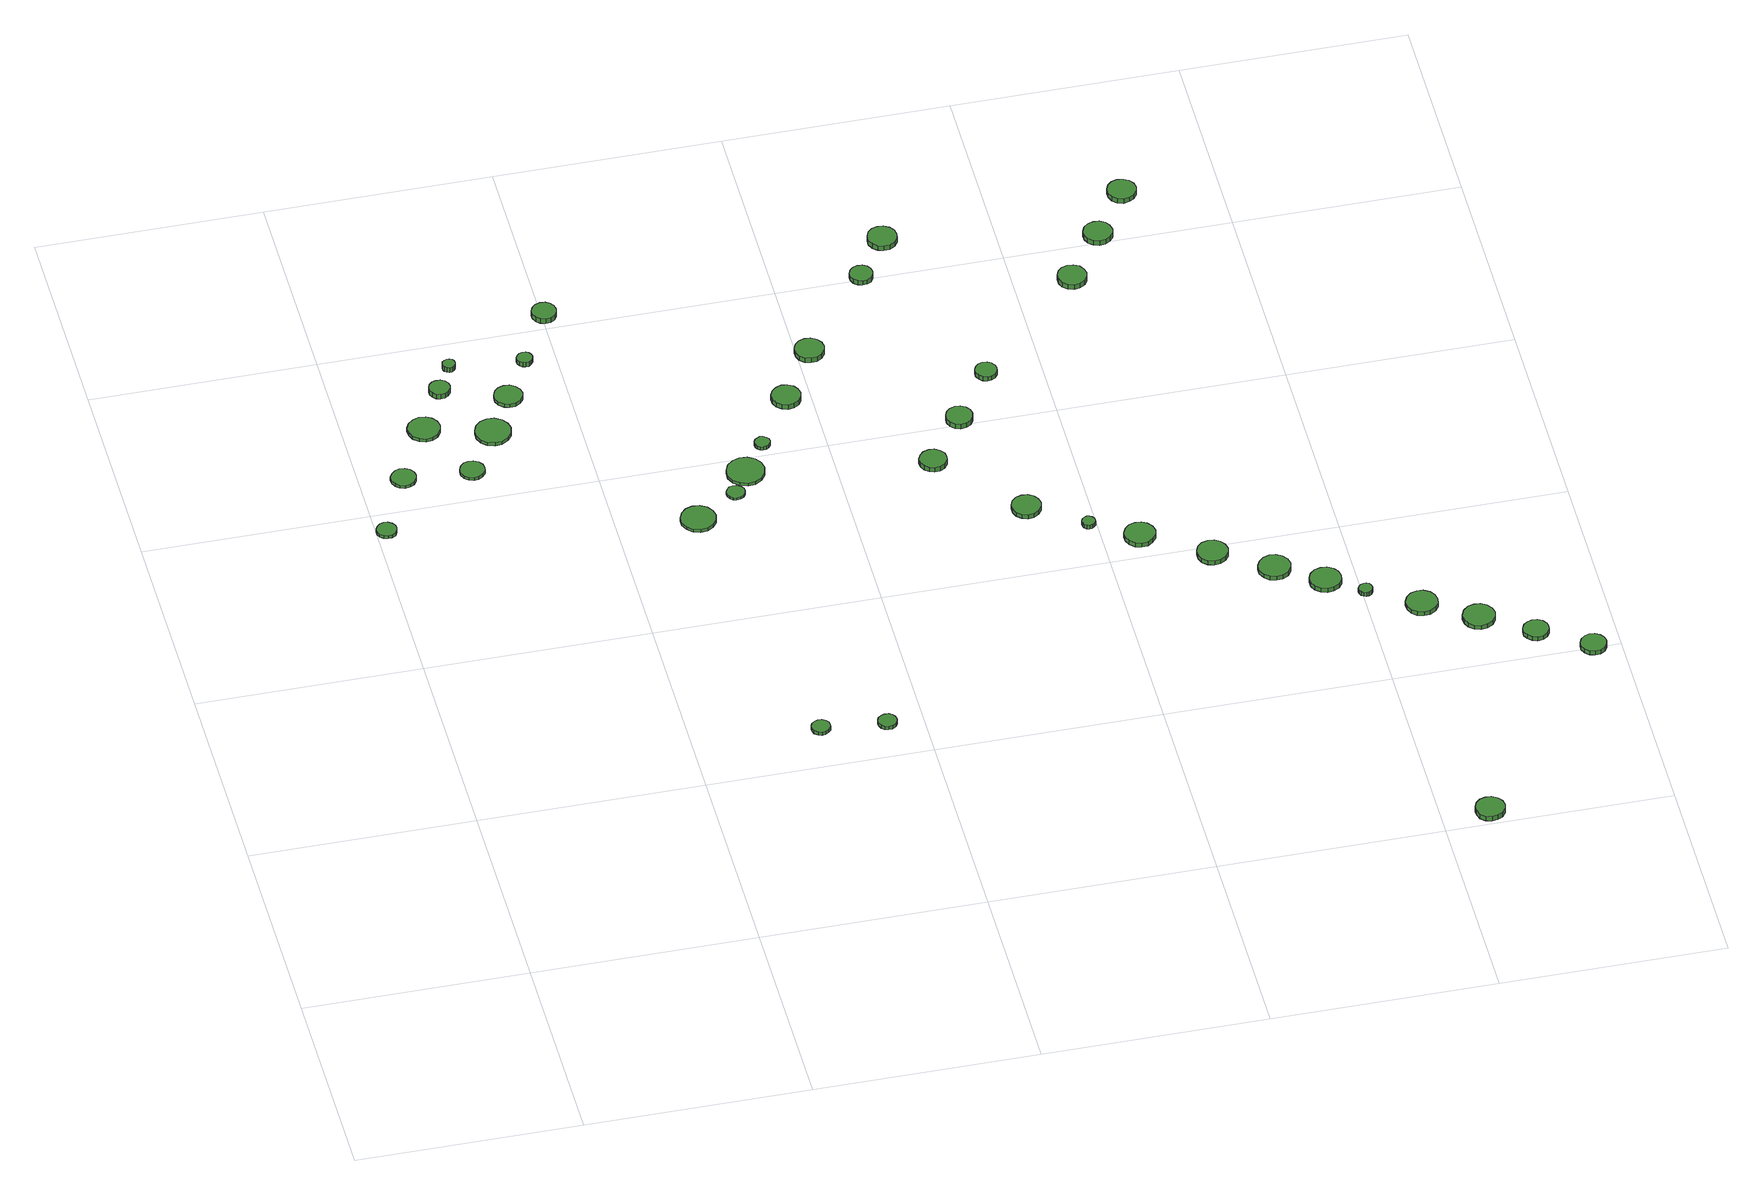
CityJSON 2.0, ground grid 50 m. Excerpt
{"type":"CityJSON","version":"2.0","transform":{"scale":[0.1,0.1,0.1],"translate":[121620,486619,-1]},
"CityObjects":{
"tree1":{"type":"SolitaryVegetationObject","attributes":{"function":"something"},"geometry":[{"type":"MultiSurface","lod":"1","boundaries":[[[0,1,2,3,4,5,6,7,8,9,10,11,12,13,14]],[[15,16,17,18,19,20,21,22,23,24,25,26,27,28,29]],[[0,29,28,1]],[[1,28,27,2]],[[2,27,26,3]],[[3,26,25,4]],[[4,25,24,5]],[[5,24,23,6]],[[6,23,22,7]],[[7,22,21,8]],[[8,21,20,9]],[[9,20,19,10]],[[10,19,18,11]],[[11,18,17,12]],[[12,17,16,13]],[[13,16,15,14]],[[14,15,29,0]]]}]},
"tree2":{"type":"SolitaryVegetationObject","attributes":{"function":"something"},"geometry":[{"type":"MultiSurface","lod":"1","boundaries":[[[30,31,32,33,34,35,36,37,38,39,40,41,42,43,44]],[[45,46,47,48,49,50,51,52,53,54,55,56,57,58,59]],[[30,59,58,31]],[[31,58,57,32]],[[32,57,56,33]],[[33,56,55,34]],[[34,55,54,35]],[[35,54,53,36]],[[36,53,52,37]],[[37,52,51,38]],[[38,51,50,39]],[[39,50,49,40]],[[40,49,48,41]],[[41,48,47,42]],[[42,47,46,43]],[[43,46,45,44]],[[44,45,59,30]]]}]},
"tree3":{"type":"SolitaryVegetationObject","attributes":{"function":"something"},"geometry":[{"type":"MultiSurface","lod":"1","boundaries":[[[60,61,62,63,64,65,66,67,68,69,70,71,72,73,74]],[[75,76,77,78,79,80,81,82,83,84,85,86,87,88,89]],[[60,89,88,61]],[[61,88,87,62]],[[62,87,86,63]],[[63,86,85,64]],[[64,85,84,65]],[[65,84,83,66]],[[66,83,82,67]],[[67,82,81,68]],[[68,81,80,69]],[[69,80,79,70]],[[70,79,78,71]],[[71,78,77,72]],[[72,77,76,73]],[[73,76,75,74]],[[74,75,89,60]]]}]},
"tree4":{"type":"SolitaryVegetationObject","attributes":{"function":"something"},"geometry":[{"type":"MultiSurface","lod":"1","boundaries":[[[90,91,92,93,94,95,96,97,98,99,100,101,102,103,104]],[[105,106,107,108,109,110,111,112,113,114,115,116,117,118,119]],[[90,119,118,91]],[[91,118,117,92]],[[92,117,116,93]],[[93,116,115,94]],[[94,115,114,95]],[[95,114,113,96]],[[96,113,112,97]],[[97,112,111,98]],[[98,111,110,99]],[[99,110,109,100]],[[100,109,108,101]],[[101,108,107,102]],[[102,107,106,103]],[[103,106,105,104]],[[104,105,119,90]]]}]},
"tree5":{"type":"SolitaryVegetationObject","attributes":{"function":"something"},"geometry":[{"type":"MultiSurface","lod":"1","boundaries":[[[120,121,122,123,124,125,126,127,128,129,130,131,132,133,134]],[[135,136,137,138,139,140,141,142,143,144,145,146,147,148,149]],[[120,149,148,121]],[[121,148,147,122]],[[122,147,146,123]],[[123,146,145,124]],[[124,145,144,125]],[[125,144,143,126]],[[126,143,142,127]],[[127,142,141,128]],[[128,141,140,129]],[[129,140,139,130]],[[130,139,138,131]],[[131,138,137,132]],[[132,137,136,133]],[[133,136,135,134]],[[134,135,149,120]]]}]},
"tree6":{"type":"SolitaryVegetationObject","attributes":{"function":"something"},"geometry":[{"type":"MultiSurface","lod":"1","boundaries":[[[150,151,152,153,154,155,156,157,158,159,160,161,162,163,164]],[[165,166,167,168,169,170,171,172,173,174,175,176,177,178,179]],[[150,179,178,151]],[[151,178,177,152]],[[152,177,176,153]],[[153,176,175,154]],[[154,175,174,155]],[[155,174,173,156]],[[156,173,172,157]],[[157,172,171,158]],[[158,171,170,159]],[[159,170,169,160]],[[160,169,168,161]],[[161,168,167,162]],[[162,167,166,163]],[[163,166,165,164]],[[164,165,179,150]]]}]},
"tree7":{"type":"SolitaryVegetationObject","attributes":{"function":"something"},"geometry":[{"type":"MultiSurface","lod":"1","boundaries":[[[180,181,182,183,184,185,186,187,188,189,190,191,192,193,194]],[[195,196,197,198,199,200,201,202,203,204,205,206,207,208,209]],[[180,209,208,181]],[[181,208,207,182]],[[182,207,206,183]],[[183,206,205,184]],[[184,205,204,185]],[[185,204,203,186]],[[186,203,202,187]],[[187,202,201,188]],[[188,201,200,189]],[[189,200,199,190]],[[190,199,198,191]],[[191,198,197,192]],[[192,197,196,193]],[[193,196,195,194]],[[194,195,209,180]]]}]},
"tree8":{"type":"SolitaryVegetationObject","attributes":{"function":"something"},"geometry":[{"type":"MultiSurface","lod":"1","boundaries":[[[210,211,212,213,214,215,216,217,218,219,220,221,222,223,224]],[[225,226,227,228,229,230,231,232,233,234,235,236,237,238,239]],[[210,239,238,211]],[[211,238,237,212]],[[212,237,236,213]],[[213,236,235,214]],[[214,235,234,215]],[[215,234,233,216]],[[216,233,232,217]],[[217,232,231,218]],[[218,231,230,219]],[[219,230,229,220]],[[220,229,228,221]],[[221,228,227,222]],[[222,227,226,223]],[[223,226,225,224]],[[224,225,239,210]]]}]},
"tree9":{"type":"SolitaryVegetationObject","attributes":{"function":"something"},"geometry":[{"type":"MultiSurface","lod":"1","boundaries":[[[240,241,242,243,244,245,246,247,248,249,250,251,252,253,254]],[[255,256,257,258,259,260,261,262,263,264,265,266,267,268,269]],[[240,269,268,241]],[[241,268,267,242]],[[242,267,266,243]],[[243,266,265,244]],[[244,265,264,245]],[[245,264,263,246]],[[246,263,262,247]],[[247,262,261,248]],[[248,261,260,249]],[[249,260,259,250]],[[250,259,258,251]],[[251,258,257,252]],[[252,257,256,253]],[[253,256,255,254]],[[254,255,269,240]]]}]},
"tree10":{"type":"SolitaryVegetationObject","attributes":{"function":"something"},"geometry":[{"type":"MultiSurface","lod":"1","boundaries":[[[270,271,272,273,274,275,276,277,278,279,280,281,282,283,284]],[[285,286,287,288,289,290,291,292,293,294,295,296,297,298,299]],[[270,299,298,271]],[[271,298,297,272]],[[272,297,296,273]],[[273,296,295,274]],[[274,295,294,275]],[[275,294,293,276]],[[276,293,292,277]],[[277,292,291,278]],[[278,291,290,279]],[[279,290,289,280]],[[280,289,288,281]],[[281,288,287,282]],[[282,287,286,283]],[[283,286,285,284]],[[284,285,299,270]]]}]},
"tree11":{"type":"SolitaryVegetationObject","attributes":{"function":"something"},"geometry":[{"type":"MultiSurface","lod":"1","boundaries":[[[300,301,302,303,304,305,306,307,308,309,310,311,312,313,314]],[[315,316,317,318,319,320,321,322,323,324,325,326,327,328,329]],[[300,329,328,301]],[[301,328,327,302]],[[302,327,326,303]],[[303,326,325,304]],[[304,325,324,305]],[[305,324,323,306]],[[306,323,322,307]],[[307,322,321,308]],[[308,321,320,309]],[[309,320,319,310]],[[310,319,318,311]],[[311,318,317,312]],[[312,317,316,313]],[[313,316,315,314]],[[314,315,329,300]]]}]},
"tree12":{"type":"SolitaryVegetationObject","attributes":{"function":"something"},"geometry":[{"type":"MultiSurface","lod":"1","boundaries":[[[330,331,332,333,334,335,336,337,338,339,340,341,342,343,344]],[[345,346,347,348,349,350,351,352,353,354,355,356,357,358,359]],[[330,359,358,331]],[[331,358,357,332]],[[332,357,356,333]],[[333,356,355,334]],[[334,355,354,335]],[[335,354,353,336]],[[336,353,352,337]],[[337,352,351,338]],[[338,351,350,339]],[[339,350,349,340]],[[340,349,348,341]],[[341,348,347,342]],[[342,347,346,343]],[[343,346,345,344]],[[344,345,359,330]]]}]},
"tree13":{"type":"SolitaryVegetationObject","attributes":{"function":"something"},"geometry":[{"type":"MultiSurface","lod":"1","boundaries":[[[360,361,362,363,364,365,366,367,368,369,370,371,372,373,374]],[[375,376,377,378,379,380,381,382,383,384,385,386,387,388,389]],[[360,389,388,361]],[[361,388,387,362]],[[362,387,386,363]],[[363,386,385,364]],[[364,385,384,365]],[[365,384,383,366]],[[366,383,382,367]],[[367,382,381,368]],[[368,381,380,369]],[[369,380,379,370]],[[370,379,378,371]],[[371,378,377,372]],[[372,377,376,373]],[[373,376,375,374]],[[374,375,389,360]]]}]},
"tree14":{"type":"SolitaryVegetationObject","attributes":{"function":"something"},"geometry":[{"type":"MultiSurface","lod":"1","boundaries":[[[390,391,392,393,394,395,396,397,398,399,400,401,402,403,404]],[[405,406,407,408,409,410,411,412,413,414,415,416,417,418,419]],[[390,419,418,391]],[[391,418,417,392]],[[392,417,416,393]],[[393,416,415,394]],[[394,415,414,395]],[[395,414,413,396]],[[396,413,412,397]],[[397,412,411,398]],[[398,411,410,399]],[[399,410,409,400]],[[400,409,408,401]],[[401,408,407,402]],[[402,407,406,403]],[[403,406,405,404]],[[404,405,419,390]]]}]},
"tree15":{"type":"SolitaryVegetationObject","attributes":{"function":"something"},"geometry":[{"type":"MultiSurface","lod":"1","boundaries":[[[420,421,422,423,424,425,426,427,428,429,430,431,432,433,434]],[[435,436,437,438,439,440,441,442,443,444,445,446,447,448,449]],[[420,449,448,421]],[[421,448,447,422]],[[422,447,446,423]],[[423,446,445,424]],[[424,445,444,425]],[[425,444,443,426]],[[426,443,442,427]],[[427,442,441,428]],[[428,441,440,429]],[[429,440,439,430]],[[430,439,438,431]],[[431,438,437,432]],[[432,437,436,433]],[[433,436,435,434]],[[434,435,449,420]]]}]},
"tree16":{"type":"SolitaryVegetationObject","attributes":{"function":"something"},"geometry":[{"type":"MultiSurface","lod":"1","boundaries":[[[450,451,452,453,454,455,456,457,458,459,460,461,462,463,464]],[[465,466,467,468,469,470,471,472,473,474,475,476,477,478,479]],[[450,479,478,451]],[[451,478,477,452]],[[452,477,476,453]],[[453,476,475,454]],[[454,475,474,455]],[[455,474,473,456]],[[456,473,472,457]],[[457,472,471,458]],[[458,471,470,459]],[[459,470,469,460]],[[460,469,468,461]],[[461,468,467,462]],[[462,467,466,463]],[[463,466,465,464]],[[464,465,479,450]]]}]},
"tree17":{"type":"SolitaryVegetationObject","attributes":{"function":"something"},"geometry":[{"type":"MultiSurface","lod":"1","boundaries":[[[480,481,482,483,484,485,486,487,488,489,490,491,492,493,494]],[[495,496,497,498,499,500,501,502,503,504,505,506,507,508,509]],[[480,509,508,481]],[[481,508,507,482]],[[482,507,506,483]],[[483,506,505,484]],[[484,505,504,485]],[[485,504,503,486]],[[486,503,502,487]],[[487,502,501,488]],[[488,501,500,489]],[[489,500,499,490]],[[490,499,498,491]],[[491,498,497,492]],[[492,497,496,493]],[[493,496,495,494]],[[494,495,509,480]]]}]},
"tree18":{"type":"SolitaryVegetationObject","attributes":{"function":"something"},"geometry":[{"type":"MultiSurface","lod":"1","boundaries":[[[510,511,512,513,514,515,516,517,518,519,520,521,522,523,524]],[[525,526,527,528,529,530,531,532,533,534,535,536,537,538,539]],[[510,539,538,511]],[[511,538,537,512]],[[512,537,536,513]],[[513,536,535,514]],[[514,535,534,515]],[[515,534,533,516]],[[516,533,532,517]],[[517,532,531,518]],[[518,531,530,519]],[[519,530,529,520]],[[520,529,528,521]],[[521,528,527,522]],[[522,527,526,523]],[[523,526,525,524]],[[524,525,539,510]]]}]},
"tree19":{"type":"SolitaryVegetationObject","attributes":{"function":"something"},"geometry":[{"type":"MultiSurface","lod":"1","boundaries":[[[540,541,542,543,544,545,546,547,548,549,550,551,552,553,554]],[[555,556,557,558,559,560,561,562,563,564,565,566,567,568,569]],[[540,569,568,541]],[[541,568,567,542]],[[542,567,566,543]],[[543,566,565,544]],[[544,565,564,545]],[[545,564,563,546]],[[546,563,562,547]],[[547,562,561,548]],[[548,561,560,549]],[[549,560,559,550]],[[550,559,558,551]],[[551,558,557,552]],[[552,557,556,553]],[[553,556,555,554]],[[554,555,569,540]]]}]},
"tree20":{"type":"SolitaryVegetationObject","attributes":{"function":"something"},"geometry":[{"type":"MultiSurface","lod":"1","boundaries":[[[570,571,572,573,574,575,576,577,578,579,580,581,582,583,584]],[[585,586,587,588,589,590,591,592,593,594,595,596,597,598,599]],[[570,599,598,571]],[[571,598,597,572]],[[572,597,596,573]],[[573,596,595,574]],[[574,595,594,575]],[[575,594,593,576]],[[576,593,592,577]],[[577,592,591,578]],[[578,591,590,579]],[[579,590,589,580]],[[580,589,588,581]],[[581,588,587,582]],[[582,587,586,583]],[[583,586,585,584]],[[584,585,599,570]]]}]},
"tree21":{"type":"SolitaryVegetationObject","attributes":{"function":"something"},"geometry":[{"type":"MultiSurface","lod":"1","boundaries":[[[600,601,602,603,604,605,606,607,608,609,610,611,612,613,614]],[[615,616,617,618,619,620,621,622,623,624,625,626,627,628,629]],[[600,629,628,601]],[[601,628,627,602]],[[602,627,626,603]],[[603,626,625,604]],[[604,625,624,605]],[[605,624,623,606]],[[606,623,622,607]],[[607,622,621,608]],[[608,621,620,609]],[[609,620,619,610]],[[610,619,618,611]],[[611,618,617,612]],[[612,617,616,613]],[[613,616,615,614]],[[614,615,629,600]]]}]},
"tree22":{"type":"SolitaryVegetationObject","attributes":{"function":"something"},"geometry":[{"type":"MultiSurface","lod":"1","boundaries":[[[630,631,632,633,634,635,636,637,638,639,640,641,642,643,644]],[[645,646,647,648,649,650,651,652,653,654,655,656,657,658,659]],[[630,659,658,631]],[[631,658,657,632]],[[632,657,656,633]],[[633,656,655,634]],[[634,655,654,635]],[[635,654,653,636]],[[636,653,652,637]],[[637,652,651,638]],[[638,651,650,639]],[[639,650,649,640]],[[640,649,648,641]],[[641,648,647,642]],[[642,647,646,643]],[[643,646,645,644]],[[644,645,659,630]]]}]},
"tree23":{"type":"SolitaryVegetationObject","attributes":{"function":"something"},"geometry":[{"type":"MultiSurface","lod":"1","boundaries":[[[660,661,662,663,664,665,666,667,668,669,670,671,672,673,674]],[[675,676,677,678,679,680,681,682,683,684,685,686,687,688,689]],[[660,689,688,661]],[[661,688,687,662]],[[662,687,686,663]],[[663,686,685,664]],[[664,685,684,665]],[[665,684,683,666]],[[666,683,682,667]],[[667,682,681,668]],[[668,681,680,669]],[[669,680,679,670]],[[670,679,678,671]],[[671,678,677,672]],[[672,677,676,673]],[[673,676,675,674]],[[674,675,689,660]]]}]},
"tree24":{"type":"SolitaryVegetationObject","attributes":{"function":"something"},"geometry":[{"type":"MultiSurface","lod":"1","boundaries":[[[690,691,692,693,694,695,696,697,698,699,700,701,702,703,704]],[[705,706,707,708,709,710,711,712,713,714,715,716,717,718,719]],[[690,719,718,691]],[[691,718,717,692]],[[692,717,716,693]],[[693,716,715,694]],[[694,715,714,695]],[[695,714,713,696]],[[696,713,712,697]],[[697,712,711,698]],[[698,711,710,699]],[[699,710,709,700]],[[700,709,708,701]],[[701,708,707,702]],[[702,707,706,703]],[[703,706,705,704]],[[704,705,719,690]]]}]},
"tree25":{"type":"SolitaryVegetationObject","attributes":{"function":"something"},"geometry":[{"type":"MultiSurface","lod":"1","boundaries":[[[720,721,722,723,724,725,726,727,728,729,730,731,732,733,734]],[[735,736,737,738,739,740,741,742,743,744,745,746,747,748,749]],[[720,749,748,721]],[[721,748,747,722]],[[722,747,746,723]],[[723,746,745,724]],[[724,745,744,725]],[[725,744,743,726]],[[726,743,742,727]],[[727,742,741,728]],[[728,741,740,729]],[[729,740,739,730]],[[730,739,738,731]],[[731,738,737,732]],[[732,737,736,733]],[[733,736,735,734]],[[734,735,749,720]]]}]},
"tree26":{"type":"SolitaryVegetationObject","attributes":{"function":"something"},"geometry":[{"type":"MultiSurface","lod":"1","boundaries":[[[750,751,752,753,754,755,756,757,758,759,760,761,762,763,764]],[[765,766,767,768,769,770,771,772,773,774,775,776,777,778,779]],[[750,779,778,751]],[[751,778,777,752]],[[752,777,776,753]],[[753,776,775,754]],[[754,775,774,755]],[[755,774,773,756]],[[756,773,772,757]],[[757,772,771,758]],[[758,771,770,759]],[[759,770,769,760]],[[760,769,768,761]],[[761,768,767,762]],[[762,767,766,763]],[[763,766,765,764]],[[764,765,779,750]]]}]},
"tree27":{"type":"SolitaryVegetationObject","attributes":{"function":"something"},"geometry":[{"type":"MultiSurface","lod":"1","boundaries":[[[780,781,782,783,784,785,786,787,788,789,790,791,792,793,794]],[[795,796,797,798,799,800,801,802,803,804,805,806,807,808,809]],[[780,809,808,781]],[[781,808,807,782]],[[782,807,806,783]],[[783,806,805,784]],[[784,805,804,785]],[[785,804,803,786]],[[786,803,802,787]],[[787,802,801,788]],[[788,801,800,789]],[[789,800,799,790]],[[790,799,798,791]],[[791,798,797,792]],[[792,797,796,793]],[[793,796,795,794]],[[794,795,809,780]]]}]},
"tree28":{"type":"SolitaryVegetationObject","attributes":{"function":"something"},"geometry":[{"type":"MultiSurface","lod":"1","boundaries":[[[810,811,812,813,814,815,816,817,818,819,820,821,822,823,824]],[[825,826,827,828,829,830,831,832,833,834,835,836,837,838,839]],[[810,839,838,811]],[[811,838,837,812]],[[812,837,836,813]],[[813,836,835,814]],[[814,835,834,815]],[[815,834,833,816]],[[816,833,832,817]],[[817,832,831,818]],[[818,831,830,819]],[[819,830,829,820]],[[820,829,828,821]],[[821,828,827,822]],[[822,827,826,823]],[[823,826,825,824]],[[824,825,839,810]]]}]},
"tree29":{"type":"SolitaryVegetationObject","attributes":{"function":"something"},"geometry":[{"type":"MultiSurface","lod":"1","boundaries":[[[840,841,842,843,844,845,846,847,848,849,850,851,852,853,854]],[[855,856,857,858,859,860,861,862,863,864,865,866,867,868,869]],[[840,869,868,841]],[[841,868,867,842]],[[842,867,866,843]],[[843,866,865,844]],[[844,865,864,845]],[[845,864,863,846]],[[846,863,862,847]],[[847,862,861,848]],[[848,861,860,849]],[[849,860,859,850]],[[850,859,858,851]],[[851,858,857,852]],[[852,857,856,853]],[[853,856,855,854]],[[854,855,869,840]]]}]},
"tree30":{"type":"SolitaryVegetationObject","attributes":{"function":"something"},"geometry":[{"type":"MultiSurface","lod":"1","boundaries":[[[870,871,872,873,874,875,876,877,878,879,880,881,882,883,884]],[[885,886,887,888,889,890,891,892,893,894,895,896,897,898,899]],[[870,899,898,871]],[[871,898,897,872]],[[872,897,896,873]],[[873,896,895,874]],[[874,895,894,875]],[[875,894,893,876]],[[876,893,892,877]],[[877,892,891,878]],[[878,891,890,879]],[[879,890,889,880]],[[880,889,888,881]],[[881,888,887,882]],[[882,887,886,883]],[[883,886,885,884]],[[884,885,899,870]]]}]},
"tree31":{"type":"SolitaryVegetationObject","attributes":{"function":"something"},"geometry":[{"type":"MultiSurface","lod":"1","boundaries":[[[900,901,902,903,904,905,906,907,908,909,910,911,912,913,914]],[[915,916,917,918,919,920,921,922,923,924,925,926,927,928,929]],[[900,929,928,901]],[[901,928,927,902]],[[902,927,926,903]],[[903,926,925,904]],[[904,925,924,905]],[[905,924,923,906]],[[906,923,922,907]],[[907,922,921,908]],[[908,921,920,909]],[[909,920,919,910]],[[910,919,918,911]],[[911,918,917,912]],[[912,917,916,913]],[[913,916,915,914]],[[914,915,929,900]]]}]},
"tree32":{"type":"SolitaryVegetationObject","attributes":{"function":"something"},"geometry":[{"type":"MultiSurface","lod":"1","boundaries":[[[930,931,932,933,934,935,936,937,938,939,940,941,942,943,944]],[[945,946,947,948,949,950,951,952,953,954,955,956,957,958,959]],[[930,959,958,931]],[[931,958,957,932]],[[932,957,956,933]],[[933,956,955,934]],[[934,955,954,935]],[[935,954,953,936]],[[936,953,952,937]],[[937,952,951,938]],[[938,951,950,939]],[[939,950,949,940]],[[940,949,948,941]],[[941,948,947,942]],[[942,947,946,943]],[[943,946,945,944]],[[944,945,959,930]]]}]},
"tree33":{"type":"SolitaryVegetationObject","attributes":{"function":"something"},"geometry":[{"type":"MultiSurface","lod":"1","boundaries":[[[960,961,962,963,964,965,966,967,968,969,970,971,972,973,974]],[[975,976,977,978,979,980,981,982,983,984,985,986,987,988,989]],[[960,989,988,961]],[[961,988,987,962]],[[962,987,986,963]],[[963,986,985,964]],[[964,985,984,965]],[[965,984,983,966]],[[966,983,982,967]],[[967,982,981,968]],[[968,981,980,969]],[[969,980,979,970]],[[970,979,978,971]],[[971,978,977,972]],[[972,977,976,973]],[[973,976,975,974]],[[974,975,989,960]]]}]},
"tree34":{"type":"SolitaryVegetationObject","attributes":{"function":"something"},"geometry":[{"type":"MultiSurface","lod":"1","boundaries":[[[990,991,992,993,994,995,996,997,998,999,1000,1001,1002,1003,1004]],[[1005,1006,1007,1008,1009,1010,1011,1012,1013,1014,1015,1016,1017,1018,1019]],[[990,1019,1018,991]],[[991,1018,1017,992]],[[992,1017,1016,993]],[[993,1016,1015,994]],[[994,1015,1014,995]],[[995,1014,1013,996]],[[996,1013,1012,997]],[[997,1012,1011,998]],[[998,1011,1010,999]],[[999,1010,1009,1000]],[[1000,1009,1008,1001]],[[1001,1008,1007,1002]],[[1002,1007,1006,1003]],[[1003,1006,1005,1004]],[[1004,1005,1019,990]]]}]},
"tree35":{"type":"SolitaryVegetationObject","attributes":{"function":"something"},"geometry":[{"type":"MultiSurface","lod":"1","boundaries":[[[1020,1021,1022,1023,1024,1025,1026,1027,1028,1029,1030,1031,1032,1033,1034]],[[1035,1036,1037,1038,1039,1040,1041,1042,1043,1044,1045,1046,1047,1048,1049]],[[1020,1049,1048,1021]],[[1021,1048,1047,1022]],[[1022,1047,1046,1023]],[[1023,1046,1045,1024]],[[1024,1045,1044,1025]],[[1025,1044,1043,1026]],[[1026,1043,1042,1027]],[[1027,1042,1041,1028]],[[1028,1041,1040,1029]],[[1029,1040,1039,1030]],[[1030,1039,1038,1031]],[[1031,1038,1037,1032]],[[1032,1037,1036,1033]],[[1033,1036,1035,1034]],[[1034,1035,1049,1020]]]}]},
"tree36":{"type":"SolitaryVegetationObject","attributes":{"function":"something"},"geometry":[{"type":"MultiSurface","lod":"1","boundaries":[[[1050,1051,1052,1053,1054,1055,1056,1057,1058,1059,1060,1061,1062,1063,1064]],[[1065,1066,1067,1068,1069,1070,1071,1072,1073,1074,1075,1076,1077,1078,1079]],[[1050,1079,1078,1051]],[[1051,1078,1077,1052]],[[1052,1077,1076,1053]],[[1053,1076,1075,1054]],[[1054,1075,1074,1055]],[[1055,1074,1073,1056]],[[1056,1073,1072,1057]],[[1057,1072,1071,1058]],[[1058,1071,1070,1059]],[[1059,1070,1069,1060]],[[1060,1069,1068,1061]],[[1061,1068,1067,1062]],[[1062,1067,1066,1063]],[[1063,1066,1065,1064]],[[1064,1065,1079,1050]]]}]},
"tree37":{"type":"SolitaryVegetationObject","attributes":{"function":"something"},"geometry":[{"type":"MultiSurface","lod":"1","boundaries":[[[1080,1081,1082,1083,1084,1085,1086,1087,1088,1089,1090,1091,1092,1093,1094]],[[1095,1096,1097,1098,1099,1100,1101,1102,1103,1104,1105,1106,1107,1108,1109]],[[1080,1109,1108,1081]],[[1081,1108,1107,1082]],[[1082,1107,1106,1083]],[[1083,1106,1105,1084]],[[1084,1105,1104,1085]],[[1085,1104,1103,1086]],[[1086,1103,1102,1087]],[[1087,1102,1101,1088]],[[1088,1101,1100,1089]],[[1089,1100,1099,1090]],[[1090,1099,1098,1091]],[[1091,1098,1097,1092]],[[1092,1097,1096,1093]],[[1093,1096,1095,1094]],[[1094,1095,1109,1080]]]}]},
"tree38":{"type":"SolitaryVegetationObject","attributes":{"function":"something"},"geometry":[{"type":"MultiSurface","lod":"1","boundaries":[[[1110,1111,1112,1113,1114,1115,1116,1117,1118,1119,1120,1121,1122,1123,1124]],[[1125,1126,1127,1128,1129,1130,1131,1132,1133,1134,1135,1136,1137,1138,1139]],[[1110,1139,1138,1111]],[[1111,1138,1137,1112]],[[1112,1137,1136,1113]],[[1113,1136,1135,1114]],[[1114,1135,1134,1115]],[[1115,1134,1133,1116]],[[1116,1133,1132,1117]],[[1117,1132,1131,1118]],[[1118,1131,1130,1119]],[[1119,1130,1129,1120]],[[1120,1129,1128,1121]],[[1121,1128,1127,1122]],[[1122,1127,1126,1123]],[[1123,1126,1125,1124]],[[1124,1125,1139,1110]]]}]}
},
"vertices":[
[45,1444,15],[43,1453,15],[38,1460,15],[30,1465,15],[21,1466,15],[12,1463,15],[5,1457,15],[1,1449,15],[1,1439,15],[5,1431,15],[12,1425,15],[21,1422,15],[30,1423,15],[38,1427,15],[43,1435,15],[43,1435,7],[38,1427,7],[30,1423,7],[21,1422,7],[12,1425,7],[5,1431,7],[1,1439,7],[1,1449,7],[5,1457,7],[12,1463,7],[21,1466,7],[30,1465,7],[38,1460,7],[43,1453,7],[45,1444,7],
[123,1598,15],[121,1609,15],[114,1619,15],[104,1625,15],[93,1626,15],[82,1622,15],[73,1614,15],[68,1604,15],[68,1592,15],[73,1582,15],[82,1574,15],[93,1570,15],[104,1572,15],[114,1577,15],[121,1587,15],[121,1587,7],[114,1577,7],[104,1572,7],[93,1570,7],[82,1574,7],[73,1582,7],[68,1592,7],[68,1604,7],[73,1614,7],[82,1622,7],[93,1626,7],[104,1625,7],[114,1619,7],[121,1609,7],[123,1598,7],
[209,1741,15],[206,1756,15],[197,1768,15],[185,1775,15],[170,1777,15],[156,1772,15],[144,1762,15],[138,1749,15],[138,1734,15],[144,1720,15],[156,1710,15],[170,1705,15],[185,1707,15],[197,1714,15],[206,1727,15],[206,1727,7],[197,1714,7],[185,1707,7],[170,1705,7],[156,1710,7],[144,1720,7],[138,1734,7],[138,1749,7],[144,1762,7],[156,1772,7],[170,1777,7],[185,1775,7],[197,1768,7],[206,1756,7],[209,1741,7],
[271,1589,15],[269,1600,15],[262,1609,15],[252,1615,15],[241,1616,15],[230,1613,15],[222,1605,15],[217,1595,15],[217,1584,15],[222,1573,15],[230,1566,15],[241,1562,15],[252,1563,15],[262,1569,15],[269,1578,15],[269,1578,7],[262,1569,7],[252,1563,7],[241,1562,7],[230,1566,7],[222,1573,7],[217,1584,7],[217,1595,7],[222,1605,7],[230,1613,7],[241,1616,7],[252,1615,7],[262,1609,7],[269,1600,7],[271,1589,7],
[257,1855,20],[255,1865,20],[249,1873,20],[241,1877,20],[231,1878,20],[222,1875,20],[215,1869,20],[211,1860,20],[211,1850,20],[215,1842,20],[222,1835,20],[231,1832,20],[241,1833,20],[249,1838,20],[255,1846,20],[255,1846,7],[249,1838,7],[241,1833,7],[231,1832,7],[222,1835,7],[215,1842,7],[211,1850,7],[211,1860,7],[215,1869,7],[222,1875,7],[231,1878,7],[241,1877,7],[249,1873,7],[255,1865,7],[257,1855,7],
[354,1699,16],[350,1715,16],[341,1728,16],[326,1737,16],[310,1738,16],[294,1733,16],[282,1722,16],[276,1707,16],[276,1691,16],[282,1676,16],[294,1665,16],[310,1660,16],[326,1661,16],[341,1670,16],[350,1683,16],[350,1683,7],[341,1670,7],[326,1661,7],[310,1660,7],[294,1665,7],[282,1676,7],[276,1691,7],[276,1707,7],[282,1722,7],[294,1733,7],[310,1738,7],[326,1737,7],[341,1728,7],[350,1715,7],[354,1699,7],
[284,1924,21],[283,1930,21],[280,1935,21],[274,1938,21],[269,1938,21],[263,1936,21],[258,1932,21],[256,1927,21],[256,1921,21],[258,1916,21],[263,1912,21],[269,1910,21],[274,1910,21],[280,1913,21],[283,1918,21],[283,1918,8],[280,1913,8],[274,1910,8],[269,1910,8],[263,1912,8],[258,1916,8],[256,1921,8],[256,1927,8],[258,1932,8],[263,1936,8],[269,1938,8],[274,1938,8],[280,1935,8],[283,1930,8],[284,1924,8],
[403,1802,17],[400,1815,17],[392,1825,17],[381,1832,17],[368,1833,17],[356,1829,17],[346,1820,17],[341,1809,17],[341,1796,17],[346,1784,17],[356,1775,17],[368,1771,17],[381,1772,17],[392,1779,17],[400,1789,17],[400,1789,8],[392,1779,8],[381,1772,8],[368,1771,8],[356,1775,8],[346,1784,8],[341,1796,8],[341,1809,8],[346,1820,8],[356,1829,8],[368,1833,8],[381,1832,8],[392,1825,8],[400,1815,8],[403,1802,8],
[799,619,17],[798,627,17],[793,634,17],[785,638,17],[777,639,17],[769,636,17],[762,631,17],[759,623,17],[759,615,17],[762,607,17],[769,601,17],[777,598,17],[785,599,17],[793,604,17],[798,610,17],[798,610,8],[793,604,8],[785,599,8],[777,598,8],[769,601,8],[762,607,8],[759,615,8],[759,623,8],[762,631,8],[769,636,8],[777,639,8],[785,638,8],[793,634,8],[798,627,8],[799,619,8],
[449,1904,23],[447,1911,23],[443,1917,23],[437,1921,23],[430,1921,23],[423,1919,23],[417,1914,23],[414,1908,23],[414,1900,23],[417,1894,23],[423,1889,23],[430,1887,23],[437,1887,23],[443,1891,23],[447,1897,23],[447,1897,11],[443,1891,11],[437,1887,11],[430,1887,11],[423,1889,11],[417,1894,11],[414,1900,11],[414,1908,11],[417,1914,11],[423,1919,11],[430,1921,11],[437,1921,11],[443,1917,11],[447,1911,11],[449,1904,11],
[715,1327,17],[711,1343,17],[702,1356,17],[688,1364,17],[672,1366,17],[657,1361,17],[645,1350,17],[638,1335,17],[638,1319,17],[645,1304,17],[657,1293,17],[672,1289,17],[688,1290,17],[702,1298,17],[711,1311,17],[711,1311,9],[702,1298,9],[688,1290,9],[672,1289,9],[657,1293,9],[645,1304,9],[638,1319,9],[638,1335,9],[645,1350,9],[657,1361,9],[672,1366,9],[688,1364,9],[702,1356,9],[711,1343,9],[715,1327,9],
[942,604,17],[940,613,17],[935,620,17],[928,624,17],[919,625,17],[911,622,17],[904,617,17],[901,609,17],[901,600,17],[904,592,17],[911,586,17],[919,584,17],[928,585,17],[935,589,17],[940,596,17],[940,596,8],[935,589,8],[928,585,8],[919,584,8],[911,586,8],[904,592,8],[901,600,8],[901,609,8],[904,617,8],[911,622,8],[919,625,8],[928,624,8],[935,620,8],[940,613,8],[942,604,8],
[531,2038,25],[529,2049,25],[523,2058,25],[513,2064,25],[502,2065,25],[491,2062,25],[483,2054,25],[478,2044,25],[478,2033,25],[483,2022,25],[491,2015,25],[502,2011,25],[513,2012,25],[523,2018,25],[529,2027,25],[529,2027,12],[523,2018,12],[513,2012,12],[502,2011,12],[491,2015,12],[483,2022,12],[478,2033,12],[478,2044,12],[483,2054,12],[491,2062,12],[502,2065,12],[513,2064,12],[523,2058,12],[529,2049,12],[531,2038,12],
[794,1392,15],[792,1400,15],[787,1407,15],[779,1411,15],[771,1412,15],[763,1410,15],[757,1404,15],[753,1396,15],[753,1388,15],[757,1380,15],[763,1374,15],[771,1372,15],[779,1373,15],[787,1377,15],[792,1384,15],[792,1384,9],[787,1377,9],[779,1373,9],[771,1372,9],[763,1374,9],[757,1380,9],[753,1388,9],[753,1396,9],[757,1404,9],[763,1410,9],[771,1412,9],[779,1411,9],[787,1407,9],[792,1400,9],[794,1392,9],
[851,1453,16],[847,1470,16],[837,1484,16],[822,1493,16],[805,1495,16],[788,1489,16],[775,1478,16],[768,1462,16],[768,1444,16],[775,1428,16],[788,1417,16],[805,1411,16],[822,1413,16],[837,1422,16],[847,1436,16],[847,1436,8],[837,1422,8],[822,1413,8],[805,1411,8],[788,1417,8],[775,1428,8],[768,1444,8],[768,1462,8],[775,1478,8],[788,1489,8],[805,1495,8],[822,1493,8],[837,1484,8],[847,1470,8],[851,1453,8],
[881,1533,17],[880,1540,17],[875,1545,17],[869,1549,17],[862,1550,17],[856,1547,17],[850,1543,17],[847,1536,17],[847,1529,17],[850,1523,17],[856,1518,17],[862,1516,17],[869,1517,17],[875,1520,17],[880,1526,17],[880,1526,8],[875,1520,8],[869,1517,8],[862,1516,8],[856,1518,8],[850,1523,8],[847,1529,8],[847,1536,8],[850,1543,8],[856,1547,8],[862,1550,8],[869,1549,8],[875,1545,8],[880,1540,8],[881,1533,8],
[978,1664,21],[975,1677,21],[968,1687,21],[956,1694,21],[943,1696,21],[930,1691,21],[920,1682,21],[914,1670,21],[914,1657,21],[920,1645,21],[930,1636,21],[943,1631,21],[956,1633,21],[968,1640,21],[975,1650,21],[975,1650,8],[968,1640,8],[956,1633,8],[943,1631,8],[930,1636,8],[920,1645,8],[914,1657,8],[914,1670,8],[920,1682,8],[930,1691,8],[943,1696,8],[956,1694,8],[968,1687,8],[975,1677,8],[978,1664,8],
[1059,1790,28],[1056,1803,28],[1048,1814,28],[1036,1821,28],[1023,1822,28],[1010,1818,28],[1000,1809,28],[995,1797,28],[995,1783,28],[1000,1771,28],[1010,1762,28],[1023,1758,28],[1036,1759,28],[1048,1766,28],[1056,1777,28],[1056,1777,15],[1048,1766,15],[1036,1759,15],[1023,1758,15],[1010,1762,15],[1000,1771,15],[995,1783,15],[995,1797,15],[1000,1809,15],[1010,1818,15],[1023,1822,15],[1036,1821,15],[1048,1814,15],[1056,1803,15],[1059,1790,15],
[1235,1396,19],[1233,1408,19],[1225,1418,19],[1214,1425,19],[1202,1426,19],[1190,1422,19],[1181,1414,19],[1175,1402,19],[1175,1390,19],[1181,1378,19],[1190,1370,19],[1202,1366,19],[1214,1367,19],[1225,1373,19],[1233,1384,19],[1233,1384,7],[1225,1373,7],[1214,1367,7],[1202,1366,7],[1190,1370,7],[1181,1378,7],[1175,1390,7],[1175,1402,7],[1181,1414,7],[1190,1422,7],[1202,1426,7],[1214,1425,7],[1225,1418,7],[1233,1408,7],[1235,1396,7],
[1397,1207,19],[1394,1220,19],[1386,1231,19],[1375,1238,19],[1361,1239,19],[1348,1235,19],[1338,1226,19],[1333,1214,19],[1333,1200,19],[1338,1188,19],[1348,1179,19],[1361,1174,19],[1375,1176,19],[1386,1183,19],[1394,1194,19],[1394,1194,8],[1386,1183,8],[1375,1176,8],[1361,1174,8],[1348,1179,8],[1338,1188,8],[1333,1200,8],[1333,1214,8],[1338,1226,8],[1348,1235,8],[1361,1239,8],[1375,1238,8],[1386,1231,8],[1394,1220,8],[1397,1207,8],
[1320,1518,20],[1317,1530,20],[1310,1540,20],[1299,1546,20],[1287,1547,20],[1276,1543,20],[1267,1535,20],[1262,1524,20],[1262,1512,20],[1267,1500,20],[1276,1492,20],[1287,1488,20],[1299,1490,20],[1310,1496,20],[1317,1506,20],[1317,1506,7],[1310,1496,7],[1299,1490,7],[1287,1488,7],[1276,1492,7],[1267,1500,7],[1262,1512,7],[1262,1524,7],[1267,1535,7],[1276,1543,7],[1287,1547,7],[1299,1546,7],[1310,1540,7],[1317,1530,7],[1320,1518,7],
[1213,1997,30],[1211,2007,30],[1205,2016,30],[1196,2021,30],[1185,2022,30],[1175,2019,30],[1167,2012,30],[1163,2002,30],[1163,1992,30],[1167,1982,30],[1175,1975,30],[1185,1972,30],[1196,1973,30],[1205,1978,30],[1211,1987,30],[1211,1987,18],[1205,1978,18],[1196,1973,18],[1185,1972,18],[1175,1975,18],[1167,1982,18],[1163,1992,18],[1163,2002,18],[1167,2012,18],[1175,2019,18],[1185,2022,18],[1196,2021,18],[1205,2016,18],[1211,2007,18],[1213,1997,18],
[1497,1127,19],[1496,1133,19],[1492,1138,19],[1487,1141,19],[1481,1142,19],[1475,1140,19],[1470,1136,19],[1468,1130,19],[1468,1124,19],[1470,1118,19],[1475,1114,19],[1481,1112,19],[1487,1113,19],[1492,1116,19],[1496,1121,19],[1496,1121,8],[1492,1116,8],[1487,1113,8],[1481,1112,8],[1475,1114,8],[1470,1118,8],[1468,1124,8],[1468,1130,8],[1470,1136,8],[1475,1140,8],[1481,1142,8],[1487,1141,8],[1492,1138,8],[1496,1133,8],[1497,1127,8],
[1402,1644,23],[1400,1654,23],[1394,1662,23],[1386,1667,23],[1376,1668,23],[1366,1665,23],[1359,1658,23],[1355,1649,23],[1355,1639,23],[1359,1630,23],[1366,1623,23],[1376,1620,23],[1386,1621,23],[1394,1626,23],[1400,1634,23],[1400,1634,11],[1394,1626,11],[1386,1621,11],[1376,1620,11],[1366,1623,11],[1359,1630,11],[1355,1639,11],[1355,1649,11],[1359,1658,11],[1366,1665,11],[1376,1668,11],[1386,1667,11],[1394,1662,11],[1400,1654,11],[1402,1644,11],
[1292,2112,21],[1290,2125,21],[1282,2136,21],[1270,2143,21],[1257,2144,21],[1244,2140,21],[1234,2131,21],[1229,2119,21],[1229,2105,21],[1234,2093,21],[1244,2084,21],[1257,2080,21],[1270,2081,21],[1282,2088,21],[1290,2099,21],[1290,2099,8],[1282,2088,8],[1270,2081,8],[1257,2080,8],[1244,2084,8],[1234,2093,8],[1229,2105,8],[1229,2119,8],[1234,2131,8],[1244,2140,8],[1257,2144,8],[1270,2143,8],[1282,2136,8],[1290,2125,8],[1292,2112,8],
[1614,1065,19],[1611,1079,19],[1602,1091,19],[1590,1098,19],[1576,1099,19],[1562,1095,19],[1552,1085,19],[1546,1072,19],[1546,1058,19],[1552,1045,19],[1562,1035,19],[1576,1031,19],[1590,1032,19],[1602,1040,19],[1611,1051,19],[1611,1051,8],[1602,1040,8],[1590,1032,8],[1576,1031,8],[1562,1035,8],[1552,1045,8],[1546,1058,8],[1546,1072,8],[1552,1085,8],[1562,1095,8],[1576,1099,8],[1590,1098,8],[1602,1091,8],[1611,1079,8],[1614,1065,8],
[1751,974,19],[1748,988,19],[1740,999,19],[1728,1007,19],[1714,1008,19],[1700,1004,19],[1689,994,19],[1684,981,19],[1684,967,19],[1689,954,19],[1700,944,19],[1714,940,19],[1728,942,19],[1740,949,19],[1748,960,19],[1748,960,8],[1740,949,8],[1728,942,8],[1714,940,8],[1700,944,8],[1689,954,8],[1684,967,8],[1684,981,8],[1689,994,8],[1700,1004,8],[1714,1008,8],[1728,1007,8],[1740,999,8],[1748,988,8],[1751,974,8],
[1870,898,19],[1867,912,19],[1858,924,19],[1845,931,19],[1831,933,19],[1817,928,19],[1806,918,19],[1800,905,19],[1800,890,19],[1806,877,19],[1817,867,19],[1831,863,19],[1845,864,19],[1858,871,19],[1867,883,19],[1867,883,8],[1858,871,8],[1845,864,8],[1831,863,8],[1817,867,8],[1806,877,8],[1800,890,8],[1800,905,8],[1806,918,8],[1817,928,8],[1831,933,8],[1845,931,8],[1858,924,8],[1867,912,8],[1870,898,8],
[2137,32,28],[2134,45,28],[2126,56,28],[2114,63,28],[2101,64,28],[2088,60,28],[2078,51,28],[2073,39,28],[2073,26,28],[2078,13,28],[2088,4,28],[2101,0,28],[2114,2,28],[2126,8,28],[2134,19,28],[2134,19,15],[2126,8,15],[2114,2,15],[2101,0,15],[2088,4,15],[2078,13,15],[2073,26,15],[2073,39,15],[2078,51,15],[2088,60,15],[2101,64,15],[2114,63,15],[2126,56,15],[2134,45,15],[2137,32,15],
[1966,835,19],[1963,849,19],[1955,860,19],[1942,868,19],[1928,869,19],[1914,865,19],[1903,855,19],[1897,842,19],[1897,827,19],[1903,814,19],[1914,805,19],[1928,800,19],[1942,802,19],[1955,809,19],[1963,820,19],[1963,820,8],[1955,809,8],[1942,802,8],[1928,800,8],[1914,805,8],[1903,814,8],[1897,827,8],[1897,842,8],[1903,855,8],[1914,865,8],[1928,869,8],[1942,868,8],[1955,860,8],[1963,849,8],[1966,835,8],
[1657,1896,24],[1654,1909,24],[1647,1920,24],[1635,1926,24],[1622,1928,24],[1609,1924,24],[1599,1915,24],[1594,1903,24],[1594,1889,24],[1599,1877,24],[1609,1868,24],[1622,1864,24],[1635,1866,24],[1647,1872,24],[1654,1883,24],[1654,1883,11],[1647,1872,11],[1635,1866,11],[1622,1864,11],[1609,1868,11],[1599,1877,11],[1594,1889,11],[1594,1903,11],[1599,1915,11],[1609,1924,11],[1622,1928,11],[1635,1926,11],[1647,1920,11],[1654,1909,11],[1657,1896,11],
[2023,784,19],[2021,790,19],[2018,796,19],[2012,799,19],[2006,799,19],[2000,797,19],[1995,793,19],[1992,787,19],[1992,781,19],[1995,775,19],[2000,771,19],[2006,769,19],[2012,769,19],[2018,773,19],[2021,778,19],[2021,778,8],[2018,773,8],[2012,769,8],[2006,769,8],[2000,771,8],[1995,775,8],[1992,781,8],[1992,787,8],[1995,793,8],[2000,797,8],[2006,799,8],[2012,799,8],[2018,796,8],[2021,790,8],[2023,784,8],
[1743,2023,21],[1740,2036,21],[1733,2047,21],[1721,2054,21],[1708,2055,21],[1695,2051,21],[1685,2042,21],[1680,2030,21],[1680,2017,21],[1685,2005,21],[1695,1996,21],[1708,1992,21],[1721,1993,21],[1733,2000,21],[1740,2010,21],[1740,2010,8],[1733,2000,8],[1721,1993,8],[1708,1992,8],[1695,1996,8],[1685,2005,8],[1680,2017,8],[1680,2030,8],[1685,2042,8],[1695,2051,8],[1708,2055,8],[1721,2054,8],[1733,2047,8],[1740,2036,8],[1743,2023,8],
[2149,715,19],[2146,730,19],[2138,741,19],[2125,749,19],[2111,750,19],[2097,746,19],[2086,736,19],[2080,723,19],[2080,708,19],[2086,695,19],[2097,685,19],[2111,681,19],[2125,682,19],[2138,690,19],[2146,701,19],[2146,701,8],[2138,690,8],[2125,682,8],[2111,681,8],[2097,685,8],[2086,695,8],[2080,708,8],[2080,723,8],[2086,736,8],[2097,746,8],[2111,750,8],[2125,749,8],[2138,741,8],[2146,730,8],[2149,715,8],
[2258,646,19],[2255,660,19],[2246,672,19],[2233,680,19],[2219,681,19],[2205,677,19],[2194,667,19],[2188,653,19],[2188,638,19],[2194,625,19],[2205,615,19],[2219,610,19],[2233,612,19],[2246,619,19],[2255,631,19],[2255,631,8],[2246,619,8],[2233,612,8],[2219,610,8],[2205,615,8],[2194,625,8],[2188,638,8],[2188,653,8],[2194,667,8],[2205,677,8],[2219,681,8],[2233,680,8],[2246,672,8],[2255,660,8],[2258,646,8],
[1823,2144,20],[1820,2157,20],[1812,2168,20],[1801,2174,20],[1788,2176,20],[1775,2172,20],[1765,2163,20],[1760,2151,20],[1760,2137,20],[1765,2125,20],[1775,2116,20],[1788,2112,20],[1801,2114,20],[1812,2120,20],[1820,2131,20],[1820,2131,8],[1812,2120,8],[1801,2114,8],[1788,2112,8],[1775,2116,8],[1765,2125,8],[1760,2137,8],[1760,2151,8],[1765,2163,8],[1775,2172,8],[1788,2176,8],[1801,2174,8],[1812,2168,8],[1820,2157,8],[1823,2144,8],
[2359,576,19],[2357,587,19],[2350,597,19],[2340,603,19],[2328,604,19],[2317,600,19],[2308,593,19],[2303,582,19],[2303,570,19],[2308,560,19],[2317,552,19],[2328,548,19],[2340,549,19],[2350,555,19],[2357,565,19],[2357,565,8],[2350,555,8],[2340,549,8],[2328,548,8],[2317,552,8],[2308,560,8],[2303,570,8],[2303,582,8],[2308,593,8],[2317,600,8],[2328,604,8],[2340,603,8],[2350,597,8],[2357,587,8],[2359,576,8],
[2469,504,19],[2466,516,19],[2459,525,19],[2449,531,19],[2437,533,19],[2426,529,19],[2417,521,19],[2412,510,19],[2412,498,19],[2417,487,19],[2426,479,19],[2437,476,19],[2449,477,19],[2459,483,19],[2466,492,19],[2466,492,8],[2459,483,8],[2449,477,8],[2437,476,8],[2426,479,8],[2417,487,8],[2412,498,8],[2412,510,8],[2417,521,8],[2426,529,8],[2437,533,8],[2449,531,8],[2459,525,8],[2466,516,8],[2469,504,8]
]}
